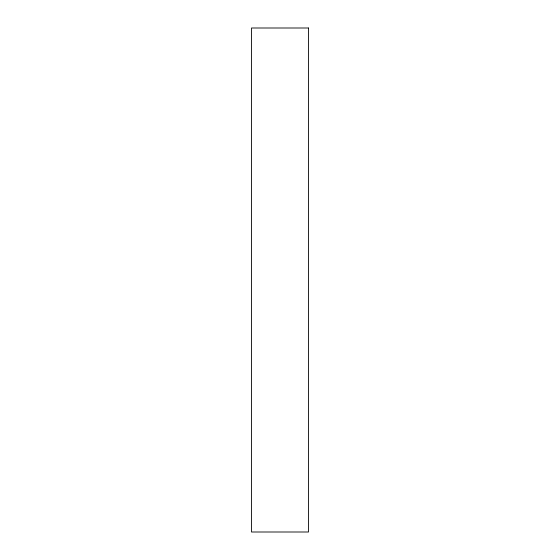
<?xml version="1.0" encoding="UTF-8"?>
<svg xmlns="http://www.w3.org/2000/svg" width="560" height="560" viewBox="0 0 560 560"><rect width="100%" height="100%" fill="white"/><g stroke="black" fill="none" stroke-linecap="round" stroke-linejoin="round"><path stroke-width="0.84" d="M308.497 28L251.503 28L251.503 532L308.497 532L308.497 28"/></g></svg>
